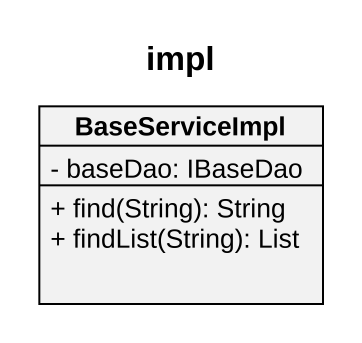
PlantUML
@startuml
title impl
hide circle
hide empty members
skinparam classAttributeIconSize 0
class BaseServiceImpl {
  - baseDao: IBaseDao
  + find(String): String
  + findList(String): List
}
@enduml
